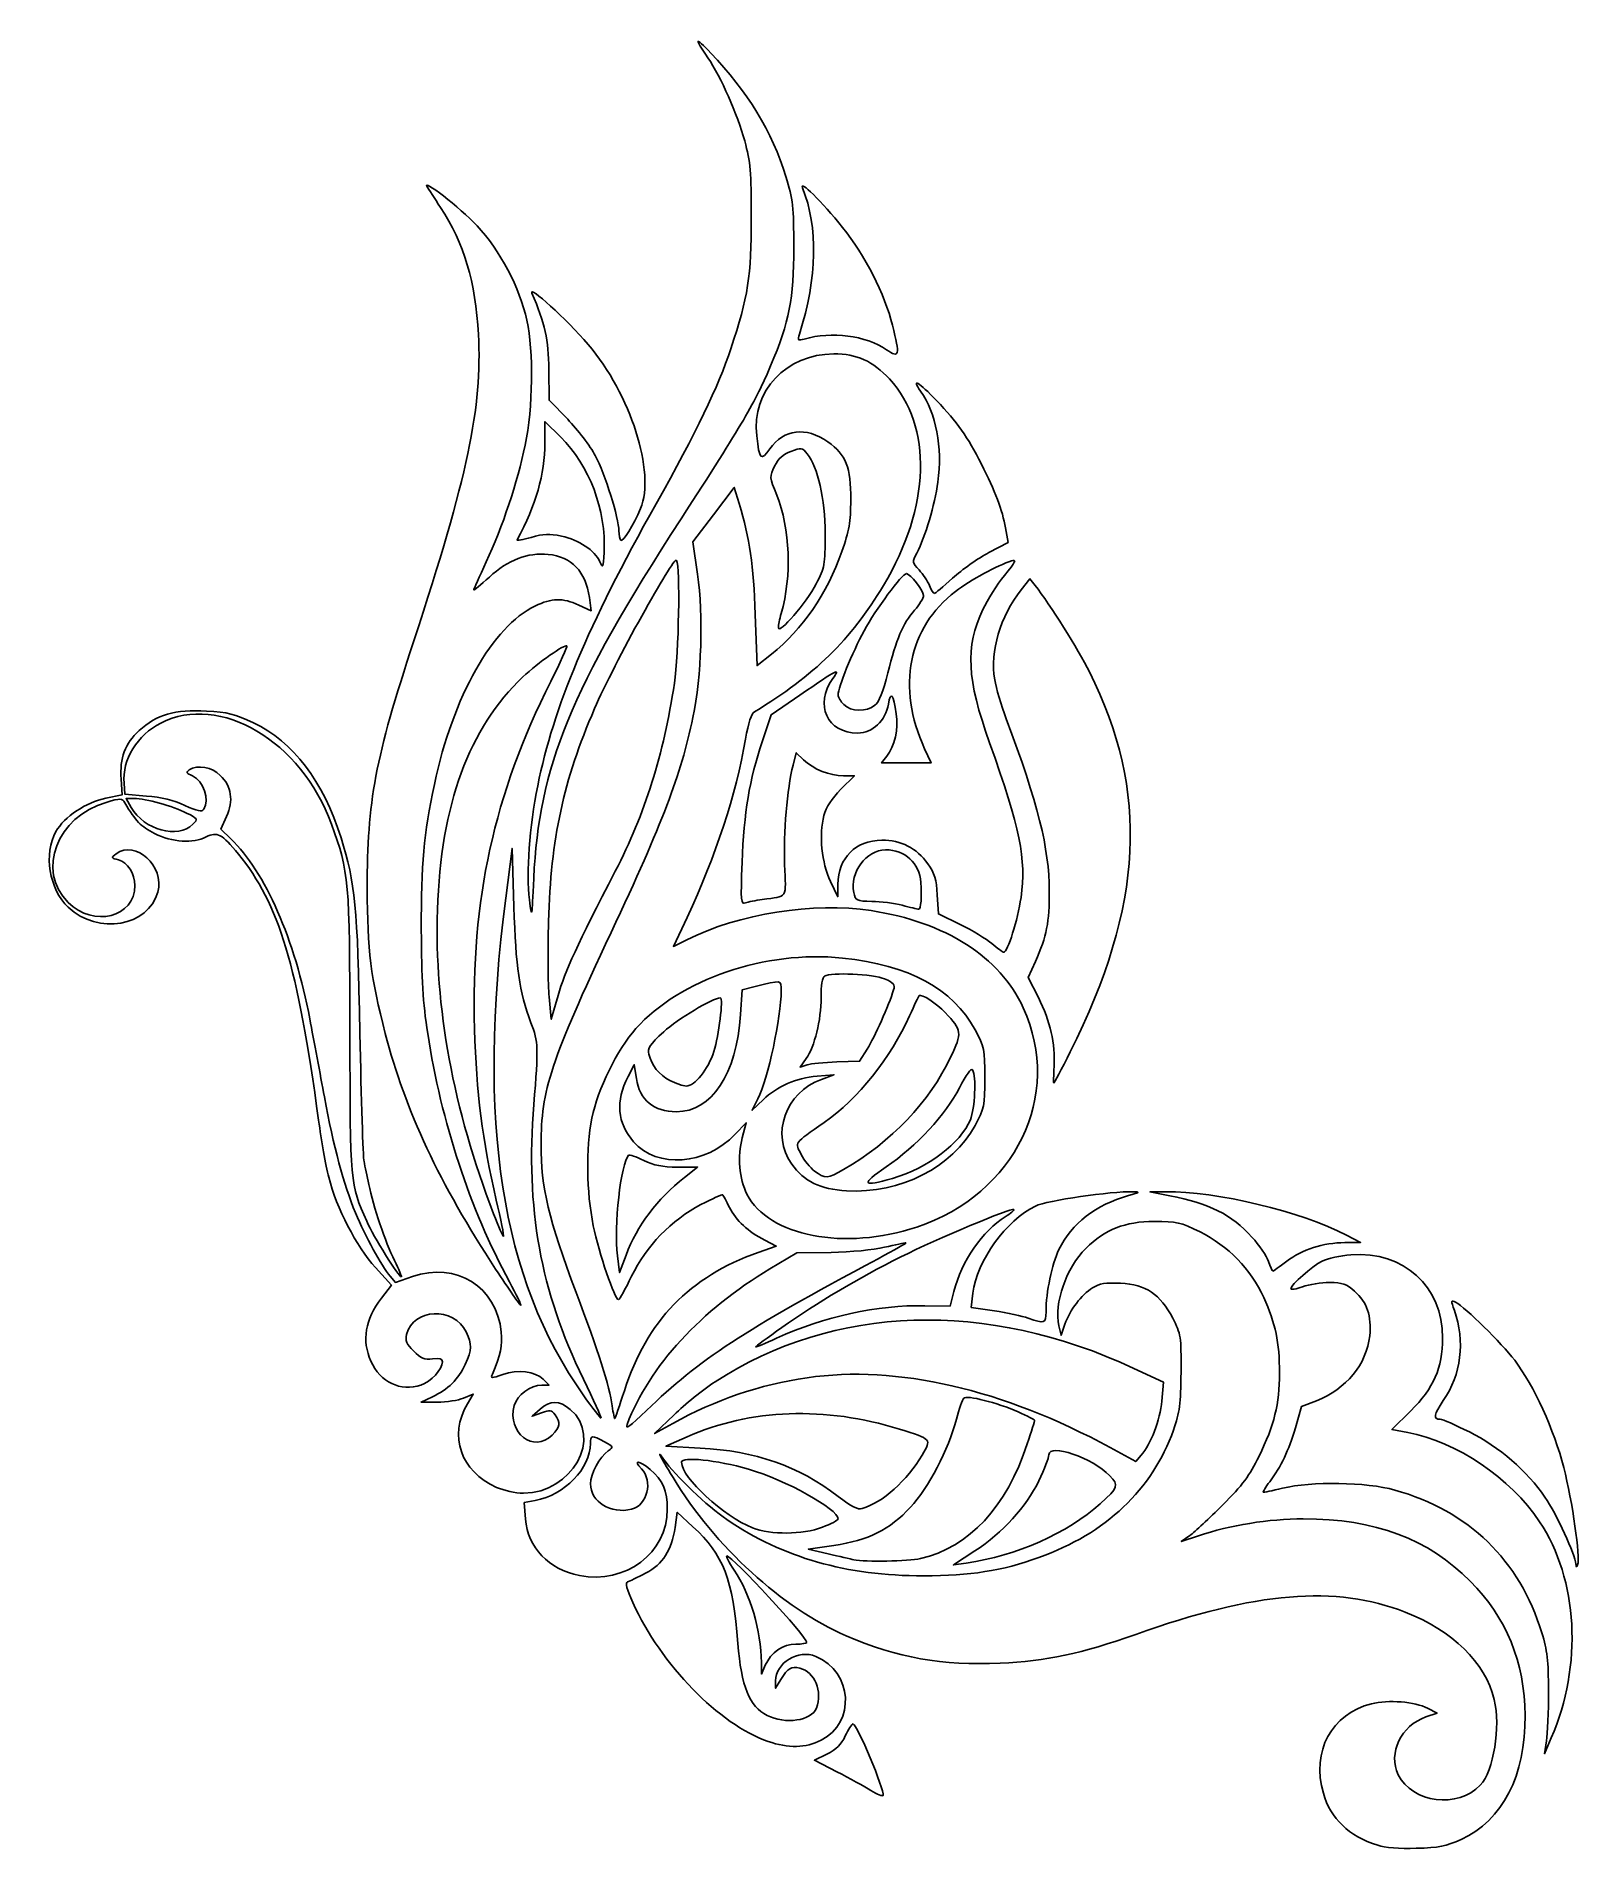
# Model space of a CAD drawing. Extents: x -1 to 143, y 1 to 170.
import ezdxf

# ---------------------------------------------------------------- set-up
doc = ezdxf.new("R2010")
doc.units = 0
doc.layers.get('0').update_dxf_attribs({"linetype": 'CONTINUOUS'})

msp = doc.modelspace()

# ---------------------------------------------------------------- linework, layer by layer
at = {"color": 7}
for points in [[(78.389541, 140.398519)], [(53.695656, 122.677912)], [(51.750873, 120.69713)], [(82.37987, 118.481237)], [(68.34546, 114.56633)], [(74.420791, 107.420833)], [(13.932724, 96.303494)], [(45.205444, 89.278156)], [(79.844749, 88.773741)], [(88.181796, 85.212701)], [(58.254662, 72.493531)], [(93.956394, 73.799888)], [(71.699453, 64.066433)], [(78.338595, 64.454844)], [(41.87408, 60.108618)], [(113.88552, 55.678768)], [(42.059542, 54.967187)], [(91.555692, 50.406834)], [(66.218708, 47.731082)], [(50.202854, 43.269704)], [(52.890319, 42.259083)], [(54.282329, 40.534302)], [(42.141624, 34.681128)], [(73.878906, 33.845587)], [(65.929674, 30.927228)], [(75.346833, 27.954401)], [(142.439586, 27.561863)], [(49.853374, 26.482291)], [(67.374376, 11.069899)], [(76.934333, 6.513735)], [(124.030169, 1.416616)]]:
    msp.add_lwpolyline(points, close=True, dxfattribs=at)
for points in [[(48.759557, 133.935131), (47.036416, 135.710888), (47.00738, 138.56534)], [(46.63563, 131.753462), (46.639546, 133.728799), (48.10856, 132.282628)], [(60.816503, 119.542131), (60.374731, 122.535304), (62.303102, 125.067409), (64.231475, 127.599511), (64.685235, 126.109058)], [(89.447743, 123.859086), (89.695896, 122.49377), (87.900335, 121.550232)], [(90.903668, 118.097975), (91.706991, 119.117824), (92.193499, 118.49485)], [(50.776153, 117.382502), (50.945725, 116.145339), (49.78482, 116.672066)], [(66.191006, 115.786839), (66.350999, 111.05597), (67.683949, 112.110615)], [(66.824265, 103.958393), (67.673916, 106.479422), (70.319749, 108.294144)], [(70.685827, 102.291131), (69.993568, 102.95419), (69.701664, 101.794932)], [(78.421301, 102.626729), (77.925689, 101.996875), (80.228972, 101.996875), (82.532252, 101.996875), (81.928576, 103.319792)], [(5.847322, 98.722053), (7.348915, 99.03169), (7.255612, 100.494171)], [(7.528683, 100.123884), (7.613498, 99.086458), (9.631309, 98.922393)], [(74.146307, 99.549016), (75.40353, 100.80625), (74.374494, 100.80625)], [(8.468991, 98.689583), (7.715873, 98.689583), (8.193851, 97.870587)], [(17.057051, 97.023116), (16.530004, 95.831636), (17.456183, 94.945504)], [(42.997284, 89.429167), (43.596833, 94.059375), (43.760684, 88.635417)], [(73.869571, 90.712097), (73.847531, 89.561458), (73.169462, 90.997162)], [(85.23165, 86.982636), (83.204873, 87.963462), (83.104307, 89.743246)], [(59.856751, 87.649629), (58.588645, 84.944053), (59.82399, 85.564898)], [(92.497598, 80.190867), (91.563306, 82.058409), (92.230662, 83.560976)], [(64.817972, 78.623544), (64.971028, 80.914793), (66.057888, 81.188301)], [(47.863564, 80.388987), (47.226799, 78.184375), (47.0315, 80.26558)], [(70.998212, 73.939691), (70.353761, 73.731332), (70.926979, 74.53634)], [(76.596108, 75.415611), (75.875999, 74.28403), (73.759333, 74.21604)], [(54.371716, 72.850843), (54.946121, 73.951042), (55.140103, 72.669239)], [(71.928162, 72.887155), (73.494749, 73.029149), (72.337197, 72.597126)], [(66.437547, 70.798981), (65.895969, 69.717708), (66.917234, 70.696839)], [(64.978164, 67.155777), (65.356653, 68.562598), (64.323338, 67.487226)], [(58.958189, 64.44216), (60.825793, 64.440837), (59.619647, 63.48276)], [(104.715583, 61.78087), (102.863499, 62.129326), (104.318708, 62.148032)], [(67.082196, 57.643588), (68.139612, 57.104137), (66.451554, 56.509237)], [(121.119752, 58.129112), (122.442668, 57.439213), (120.969336, 57.426884)], [(54.182603, 56.255774), (53.57368, 54.636554), (53.37774, 56.203342), (53.37774, 56.203247)], [(67.541624, 54.978528), (70.055166, 56.470711), (73.230166, 56.517373)], [(31.445925, 52.263347), (32.370458, 53.474554), (30.885641, 55.113843)], [(32.269586, 54.297953), (32.748916, 53.728255), (34.336006, 54.273868)], [(84.644172, 52.87545), (84.297036, 51.519016), (81.938601, 51.562138)], [(88.414154, 51.084866), (86.261676, 51.399601), (86.418409, 52.722986)], [(94.964208, 49.849953), (94.604065, 48.815625), (94.407921, 49.699923)], [(101.380438, 45.736407), (104.130708, 44.450691), (103.967661, 42.70465)], [(46.472581, 44.734551), (47.021716, 44.185417), (46.367607, 44.184358)], [(36.660018, 42.603727), (35.130166, 42.609548), (36.188499, 43.097045)], [(39.444443, 42.438016), (39.980129, 43.345933), (39.084999, 42.971926)], [(116.377545, 40.216667), (116.959073, 42.201042), (118.331784, 42.730208)], [(46.33019, 41.613474), (45.448916, 41.290695), (46.191273, 41.944271)], [(58.517637, 40.617529), (56.825999, 39.681256), (58.637834, 41.426418)], [(127.09706, 41.782849), (125.353085, 40.041743), (126.814061, 39.76723)], [(61.059333, 38.333159), (57.884333, 38.496875), (59.864561, 39.383451)], [(102.042151, 37.657365), (101.540583, 37.082442), (99.159333, 38.381178)], [(44.839483, 31.738991), (44.728911, 33.267626), (45.738066, 33.456943)], [(58.740193, 30.953916), (58.942703, 32.361066), (60.397893, 31.025489)], [(72.965583, 28.505751), (71.113499, 28.945335), (73.494749, 29.28987)], [(85.797874, 27.647707), (84.607249, 27.476916), (86.591624, 28.772509)], [(106.567666, 30.209493), (105.773916, 29.641414), (107.361151, 30.174957)], [(67.123956, 18.146398), (66.768586, 17.330208), (66.75623, 18.388542), (66.756232, 18.388542)], [(68.579503, 16.838319), (68.07277, 16.007292), (68.071712, 16.699214)], [(128.664557, 14.153039), (129.548318, 13.696037), (128.509035, 13.341355)], [(140.15766, 11.396895), (139.515675, 9.921875), (139.710409, 11.1125)], [(73.778626, 8.242856), (71.681253, 9.313437), (72.852584, 9.89217)]]:
    msp.add_lwpolyline(points, dxfattribs=at)
for points in [[(61.79249, 167.527103), (60.497794, 169.438554), (60.55577, 169.533423), (62.062513, 167.968952)], [(65.20788, 159.808333), (64.53342, 162.278938), (63.000117, 165.744199), (61.79249, 167.527103)], [(62.062513, 167.968952), (65.439295, 164.4628), (67.769134, 160.629077), (69.031824, 156.501042)], [(65.821833, 152.664583), (65.821833, 156.962178), (65.746926, 157.833762), (65.20788, 159.808333)], [(35.695374, 155.539157), (35.137217, 156.420883), (38.747525, 153.606756), (40.339425, 151.919256)], [(36.945065, 153.624208), (36.383434, 154.478862), (35.821072, 155.340589), (35.695374, 155.539157)], [(69.031824, 156.501042), (69.695523, 154.331251), (69.760687, 153.743864), (69.765643, 149.886458)], [(70.582536, 155.442708), (70.263835, 156.251631), (72.35625, 154.180671), (74.306721, 151.756716)], [(70.300464, 141.841027), (71.951596, 147.192283), (72.045679, 151.729011), (70.582536, 155.442708)], [(40.464724, 141.816667), (40.204379, 146.703788), (39.134767, 150.292059), (36.945065, 153.624208)], [(40.339425, 151.919256), (42.446011, 149.686163), (44.313517, 146.142675), (44.966525, 143.139583)], [(63.919335, 140.49375), (65.533162, 145.357268), (65.821833, 147.203983), (65.821833, 152.664583)], [(74.306721, 151.756716), (76.384875, 149.174081), (78.225211, 145.569987), (78.943914, 142.675287)], [(69.765643, 149.886458), (69.771781, 145.115613), (69.369961, 143.063576), (67.615612, 138.90625)], [(45.439854, 145.653125), (45.076925, 146.495241), (48.667067, 143.216474), (50.654635, 140.890625)], [(47.00738, 138.56534), (46.979372, 141.318898), (46.633196, 142.884186), (45.439854, 145.653125)], [(34.457841, 113.3451), (39.456119, 128.557282), (40.825346, 135.04718), (40.464724, 141.816667)], [(44.966525, 143.139583), (45.601194, 140.220822), (45.529693, 135.00322), (44.807508, 131.535871)], [(70.740984, 141.392804), (70.162354, 141.221262), (70.121926, 141.262396), (70.300464, 141.841027)], [(78.389541, 140.398519), (76.481953, 141.72175), (73.262337, 142.140289), (70.740984, 141.392804)], [(78.943914, 142.675287), (79.646722, 139.844605), (79.580449, 139.572426), (78.389541, 140.398519)], [(50.654635, 140.890625), (54.60461, 136.26837), (56.929168, 128.99295), (55.526297, 125.643248)], [(56.972269, 126.073958), (60.718525, 132.750004), (62.746692, 136.9598), (63.919335, 140.49375)], [(66.319318, 132.403226), (65.830355, 136.563537), (69.054155, 139.98848), (73.483153, 140.014031)], [(73.483153, 140.014031), (75.613974, 140.026334), (77.122655, 139.346427), (78.656138, 137.682795)], [(67.615612, 138.90625), (66.18891, 135.525354), (65.055216, 133.588596), (59.29834, 124.697342)], [(78.656138, 137.682795), (82.689586, 133.307018), (82.473834, 125.76919), (78.107183, 118.503758)], [(81.553614, 136.540348), (80.613742, 137.860273), (81.400174, 137.403075), (83.059127, 135.665104)], [(83.157801, 128.100405), (83.601925, 131.344098), (83.000482, 134.508407), (81.553614, 136.540348)], [(83.059127, 135.665104), (84.92875, 133.706428), (85.926941, 132.287589), (87.200777, 129.778125)], [(51.323296, 130.56476), (50.860965, 131.441799), (49.707284, 132.958464), (48.759557, 133.935131)], [(72.937833, 131.835226), (70.890945, 133.281671), (68.881334, 133.040763), (67.539238, 131.18805)], [(44.807508, 131.535871), (44.08765, 128.079701), (42.699879, 123.915625), (41.193715, 120.692524)], [(44.059946, 122.725471), (45.819878, 125.983955), (46.629828, 128.822897), (46.63563, 131.753462)], [(48.10856, 132.282628), (50.780058, 129.652675), (52.347088, 125.494055), (52.144462, 121.572057)], [(67.539238, 131.18805), (66.70176, 130.031948), (66.584261, 130.148991), (66.319318, 132.403226)], [(75.064998, 126.470833), (75.085371, 129.43954), (74.601618, 130.659502), (72.937833, 131.835226)], [(53.518708, 123.574916), (53.518708, 124.742959), (52.230975, 128.842897), (51.323296, 130.56476)], [(67.984833, 129.578722), (68.331286, 130.284024), (68.758252, 130.670599), (69.496443, 130.947327)], [(69.496443, 130.947327), (70.480801, 131.316341), (70.546576, 131.306618), (71.019858, 130.72214)], [(71.019858, 130.72214), (72.024468, 129.481498), (72.676322, 126.567896), (72.68133, 123.295833)], [(87.200777, 129.778125), (88.47745, 127.263067), (89.152029, 125.486065), (89.447743, 123.859086)], [(68.182868, 126.893865), (67.507255, 128.58264), (67.505726, 128.603367), (67.984833, 129.578722)], [(81.192465, 121.491706), (82.002151, 123.057468), (82.86424, 125.956348), (83.157801, 128.100405)], [(68.6006, 115.889246), (69.603046, 119.382678), (69.436911, 123.759254), (68.182868, 126.893865)], [(74.238509, 121.647667), (74.913101, 123.573008), (75.050616, 124.375503), (75.064998, 126.470833)], [(59.29834, 124.697342), (49.013433, 108.812735), (46.075981, 101.644418), (45.605007, 91.28125)], [(45.976998, 99.880208), (47.463096, 107.242187), (50.605084, 114.727262), (56.972269, 126.073958)], [(55.526297, 125.643248), (54.891734, 124.128075), (53.881655, 122.491913), (53.695656, 122.677912)], [(64.685235, 126.109058), (65.682402, 122.833688), (66.034261, 120.421649), (66.191006, 115.786839)], [(45.369038, 122.963943), (44.5975, 122.737364), (44.00841, 122.630052), (44.059946, 122.725471)], [(48.192423, 123.07864), (47.032886, 123.321273), (46.514046, 123.300196), (45.369038, 122.963943)], [(51.750868, 120.69713), (51.278261, 121.743348), (49.7792, 122.746603), (48.192423, 123.07864)], [(53.695656, 122.677912), (53.598334, 122.775234), (53.518708, 123.178885), (53.518708, 123.574916)], [(72.68133, 123.295833), (72.685775, 120.390198), (72.648138, 120.180058), (71.845808, 118.631213)], [(41.477113, 119.278257), (43.218714, 120.869983), (45.028046, 121.564228), (46.952786, 121.379284)], [(46.952786, 121.379284), (49.11789, 121.171245), (50.447334, 119.781503), (50.776153, 117.382502)], [(52.144462, 121.572057), (52.069698, 120.124956), (52.039581, 120.058005), (51.750873, 120.69713)], [(67.683949, 112.110615), (70.594067, 114.413136), (72.857741, 117.706841), (74.238509, 121.647667)], [(81.413533, 119.933736), (80.772497, 120.625063), (80.766428, 120.667841), (81.192465, 121.491706)], [(87.900335, 121.550232), (86.912778, 121.031283), (85.391919, 119.961591), (84.520648, 119.173138)], [(41.193715, 120.692524), (40.550899, 119.316934), (40.024958, 118.137366), (40.024958, 118.07126)], [(51.254385, 107.047644), (53.053676, 111.205994), (58.603335, 121.246321), (58.87044, 120.826453)], [(58.87044, 120.826453), (59.225746, 120.267947), (59.085546, 112.142064), (58.673386, 109.405208)], [(76.299674, 114.279979), (77.370239, 116.265079), (79.838529, 119.591667), (80.240886, 119.591667)], [(80.240886, 119.591667), (80.59007, 119.591667), (81.829124, 118.003378), (81.829124, 117.555775)], [(82.37987, 118.481237), (82.210907, 118.889145), (81.776057, 119.542772), (81.413533, 119.933736)], [(84.803184, 117.940939), (86.156853, 118.975296), (88.737355, 120.384689), (89.988752, 120.773137)], [(89.988752, 120.773137), (90.509683, 120.934837), (90.408392, 120.720514), (89.349445, 119.420412)], [(40.024958, 118.07126), (40.024958, 118.005156), (40.678428, 118.548303), (41.477113, 119.278257)], [(60.393188, 106.237394), (61.200578, 110.045516), (61.381034, 115.717222), (60.816503, 119.542131)], [(78.107183, 118.503758), (75.059823, 113.433423), (71.664761, 110.108235), (66.11601, 106.759375)], [(71.845808, 118.631213), (70.948471, 116.898962), (68.362425, 113.895841), (68.34546, 114.56633)], [(81.928576, 103.319792), (79.307388, 109.06393), (80.389614, 114.568457), (84.803184, 117.940939)], [(82.811797, 117.739583), (82.743199, 117.739583), (82.548831, 118.073326), (82.37987, 118.481237)], [(84.520648, 119.173138), (83.649378, 118.384682), (82.880393, 117.739583), (82.811797, 117.739583)], [(89.349445, 119.420412), (88.657374, 118.570737), (87.750158, 117.146898), (87.33341, 116.256327)], [(88.436635, 109.733371), (87.995289, 112.406298), (88.937941, 115.602411), (90.903668, 118.097975)], [(92.193499, 118.49485), (93.57347, 116.72779), (96.189832, 112.566868), (97.243538, 110.463542)], [(45.713499, 116.576946), (41.79479, 114.715806), (38.102876, 108.170575), (36.37013, 100.0125)], [(49.78482, 116.672066), (48.26281, 117.362637), (47.321502, 117.340645), (45.713499, 116.576946)], [(81.829124, 117.555775), (81.829124, 117.33149), (81.454752, 116.721596), (80.997184, 116.200454)], [(87.33341, 116.256327), (85.690385, 112.745263), (85.839792, 109.813492), (87.964558, 103.871596)], [(68.34546, 114.56633), (68.339904, 114.785571), (68.454728, 115.380884), (68.6006, 115.889246)], [(80.997184, 116.200454), (79.903029, 114.95428), (79.277461, 113.490222), (78.509201, 110.377647)], [(30.131877, 90.355208), (30.118066, 98.436417), (30.866924, 102.4162), (34.457841, 113.3451)], [(44.593822, 109.98772), (46.020532, 111.334624), (48.48619, 113.070711), (48.687085, 112.869816)], [(48.687085, 112.869816), (48.742793, 112.814108), (48.065669, 111.326827), (47.182365, 109.564747)], [(73.891624, 108.340835), (73.891624, 109.016173), (75.19639, 112.234207), (76.299674, 114.279979)], [(36.656288, 88.340766), (36.972314, 98.122949), (39.591112, 105.264844), (44.593822, 109.98772)], [(47.182365, 109.564747), (41.892297, 99.011721), (39.769002, 89.324185), (40.103383, 77.266842)], [(70.319749, 108.294144), (73.94666, 110.781767), (74.123248, 110.870516), (73.38605, 109.835217)], [(73.38605, 109.835217), (71.659239, 107.410136), (72.869563, 104.775), (75.710217, 104.775)], [(78.509201, 110.377647), (78.072763, 108.60944), (77.701995, 107.674508), (77.310382, 107.354687)], [(89.509804, 106.097917), (89.045476, 107.334844), (88.56255, 108.9708), (88.436635, 109.733371)], [(97.243538, 110.463542), (102.818105, 99.336011), (102.282233, 88.75445), (95.454719, 75.140778)], [(26.809806, 96.312958), (23.9871, 104.047351), (16.456069, 108.50598), (10.937863, 105.709694)], [(58.673386, 109.405208), (57.676418, 102.785071), (55.948265, 97.288816), (53.183637, 91.945489)], [(74.420791, 107.420833), (74.129749, 107.711875), (73.891624, 108.125876), (73.891624, 108.340835)], [(78.560647, 107.471652), (78.761402, 108.727102), (79.034169, 108.394939), (79.296726, 106.575283)], [(8.935991, 105.010945), (10.529841, 106.480105), (12.292223, 106.99247), (15.18459, 106.827555)], [(15.18459, 106.827555), (17.160009, 106.714922), (17.828132, 106.546803), (19.549982, 105.729101)], [(46.974675, 87.277038), (47.190581, 94.964351), (48.356446, 100.350198), (51.254385, 107.047644)], [(52.797488, 86.254167), (57.627721, 96.531065), (59.22776, 100.740549), (60.393188, 106.237394)], [(66.11601, 106.759375), (65.823097, 106.582594), (65.546923, 105.737948), (65.283776, 104.214102)], [(77.310382, 107.354687), (76.540299, 106.725786), (75.082466, 106.759158), (74.420791, 107.420833)], [(75.710217, 104.775), (77.089378, 104.775), (78.31482, 105.93433), (78.560647, 107.471652)], [(79.296726, 106.575283), (79.501508, 105.15605), (79.144506, 103.54582), (78.421301, 102.626729)], [(7.255612, 100.494171), (7.129287, 102.474279), (7.622616, 103.800317), (8.935991, 105.010945)], [(10.937863, 105.709694), (8.773093, 104.612723), (7.35205, 102.2844), (7.528683, 100.123884)], [(19.549982, 105.729101), (23.263007, 103.965793), (26.038372, 100.32129), (27.696946, 95.030824)], [(93.514212, 90.088625), (93.496723, 94.10704), (92.469697, 98.213034), (89.509804, 106.097917)], [(65.283776, 104.214102), (64.394665, 99.065384), (62.507302, 93.304733), (59.856751, 87.649629)], [(64.96626, 92.759977), (65.136202, 97.380441), (65.649028, 100.471322), (66.824265, 103.958393)], [(87.964558, 103.871596), (90.819528, 95.887683), (91.389166, 93.081613), (90.882393, 89.49813)], [(13.881975, 100.795251), (13.331245, 101.046182), (13.272266, 101.15459), (13.580421, 101.349543)], [(13.580421, 101.349543), (14.378838, 101.854661), (15.698673, 101.625321), (16.477934, 100.846059)], [(69.701664, 101.794932), (69.151905, 99.61164), (68.798959, 95.456589), (68.917947, 92.568646)], [(74.374494, 100.80625), (73.107653, 100.80625), (71.60424, 101.41145), (70.685827, 102.291131)], [(14.931926, 97.690773), (15.510784, 98.60289), (14.930868, 100.317303), (13.881975, 100.795251)], [(16.477934, 100.846059), (17.524848, 99.799148), (17.718766, 98.519028), (17.057051, 97.023116)], [(36.37013, 100.0125), (35.376763, 95.33554), (35.135095, 92.646116), (35.157608, 86.51875)], [(45.205444, 89.278156), (44.897106, 91.788268), (45.209174, 96.076516), (45.976998, 99.880208)], [(72.567146, 97.10162), (72.786917, 97.914113), (73.288022, 98.690732), (74.146307, 99.549016)], [(5.88434, 98.339431), (1.286964, 97.001677), (-0.625611, 91.997374), (2.33065, 89.04111)], [(1.201705, 95.623671), (1.991994, 97.007947), (3.986857, 98.338418), (5.847322, 98.722053)], [(7.604132, 98.296084), (7.347229, 98.731266), (7.240203, 98.733962), (5.88434, 98.339431)], [(10.373195, 95.448437), (9.089106, 96.098966), (8.610776, 96.590869), (7.604132, 98.296084)], [(8.193851, 97.870587), (9.42323, 95.764101), (12.516696, 94.919382), (13.932724, 96.303494)], [(13.345482, 97.344503), (12.076458, 97.991911), (9.5471, 98.689583), (8.468991, 98.689583)], [(9.631309, 98.922393), (10.972553, 98.813337), (12.16358, 98.522798), (13.183475, 98.055874)], [(13.183475, 98.055874), (14.372978, 97.511301), (14.76595, 97.429243), (14.931926, 97.690773)], [(13.932724, 96.303494), (14.419415, 96.779215), (14.405625, 96.80366), (13.345482, 97.344503)], [(28.522885, 76.861458), (28.505396, 91.078211), (28.437044, 91.854221), (26.809806, 96.312958)], [(73.169462, 90.997162), (72.361152, 92.708627), (72.098612, 95.369459), (72.567146, 97.10162)], [(2.354613, 88.583307), (0.577198, 90.25001), (0.032574, 93.575815), (1.201705, 95.623671)], [(6.804492, 93.551769), (8.631292, 94.887561), (11.318676, 92.418561), (10.66802, 90.002204)], [(15.169652, 95.125738), (13.928494, 94.483912), (12.024198, 94.612029), (10.373195, 95.448437)], [(18.165886, 93.526099), (16.633797, 95.406898), (16.180915, 95.648685), (15.169652, 95.125738)], [(17.456183, 94.945504), (20.647032, 91.892633), (23.416688, 85.579098), (24.79877, 78.207801)], [(27.696946, 95.030824), (29.027842, 90.785569), (29.223303, 88.762282), (29.45221, 76.861458)], [(77.958132, 94.814554), (75.467514, 94.778555), (73.917704, 93.223474), (73.869571, 90.712097)], [(82.217996, 92.635348), (81.188907, 94.092146), (79.726785, 94.840121), (77.958132, 94.814554)], [(7.027742, 92.991601), (6.319818, 93.16928), (6.31115, 93.191031), (6.804492, 93.551769)], [(8.53954, 90.619792), (8.53954, 91.697112), (7.845204, 92.786433), (7.027742, 92.991601)], [(25.612899, 68.791667), (23.663671, 83.173086), (21.942435, 88.889988), (18.165886, 93.526099)], [(65.278476, 88.990236), (64.853828, 88.827282), (64.831521, 89.096609), (64.96626, 92.759977)], [(75.347034, 89.957418), (74.943197, 91.796071), (76.523421, 93.927083), (78.29069, 93.927083)], [(78.29069, 93.927083), (80.12021, 93.927083), (81.427854, 92.715503), (81.579225, 90.880128)], [(45.605007, 91.28125), (45.434959, 87.539597), (45.425085, 87.490096), (45.205444, 89.278156)], [(53.183637, 91.945489), (49.64493, 85.106065), (48.52058, 82.663699), (47.863564, 80.388987)], [(68.917947, 92.568646), (69.051448, 89.328477), (69.250108, 89.639198), (66.83715, 89.31411)], [(83.104307, 89.743246), (83.022313, 91.194342), (82.858631, 91.728449), (82.217996, 92.635348)], [(2.33065, 89.04111), (4.699861, 86.671899), (8.53954, 87.648182), (8.53954, 90.619792)], [(10.66802, 90.002204), (9.805097, 86.79756), (5.113003, 85.996732), (2.354613, 88.583307)], [(31.807423, 76.846946), (30.46095, 82.016267), (30.141735, 84.589784), (30.131877, 90.355208)], [(50.202854, 43.269704), (42.578105, 54.049615), (40.303175, 68.623005), (42.997284, 89.429167)], [(66.83715, 89.31411), (66.231408, 89.232499), (65.530005, 89.086756), (65.278476, 88.990236)], [(77.021502, 89.139183), (75.577703, 89.163631), (75.514607, 89.194457), (75.347034, 89.957418)], [(81.579225, 90.880128), (81.685022, 89.597368), (81.579323, 88.368492), (81.366103, 88.402263)], [(90.882393, 89.49813), (90.590153, 87.431623), (89.63505, 84.391833), (89.284593, 84.412836)], [(92.230662, 83.560976), (93.264315, 85.888258), (93.526681, 87.222555), (93.514212, 90.088625)], [(41.87408, 60.108618), (38.117267, 69.846783), (36.365101, 79.327317), (36.656288, 88.340766)], [(43.760684, 88.635417), (43.930028, 83.029547), (44.263993, 80.761472), (45.347715, 77.857302)], [(59.82399, 85.564898), (64.650247, 87.990431), (71.620301, 89.095638), (76.94409, 88.279547)], [(76.94409, 88.279547), (83.860812, 87.219269), (88.934057, 83.979467), (91.094981, 79.242708)], [(79.844749, 88.773741), (79.117145, 88.960764), (77.846682, 89.125216), (77.021502, 89.139183)], [(81.366103, 88.402263), (81.256963, 88.41954), (80.572353, 88.586715), (79.844749, 88.773741)], [(35.157608, 86.51875), (35.174833, 81.833223), (35.300745, 79.776897), (35.748984, 76.861458)], [(46.281837, 66.542708), (46.28316, 71.576869), (47.19392, 74.331901), (52.797488, 86.254167)], [(47.0315, 80.26558), (46.924087, 81.410241), (46.898515, 84.565397), (46.974675, 87.277038)], [(88.181796, 85.212701), (87.673942, 85.64671), (86.346377, 86.443182), (85.23165, 86.982636)], [(74.288499, 83.869649), (67.153782, 84.617409), (59.205342, 81.900387), (55.096249, 77.309141)], [(89.284593, 84.412836), (89.185909, 84.418763), (88.689648, 84.778689), (88.181796, 85.212701)], [(72.629173, 82.190495), (73.22874, 82.561049), (77.149336, 82.377788), (78.21063, 81.9296)], [(86.612079, 77.208748), (84.537796, 81.034427), (80.495894, 83.219078), (74.288499, 83.869649)], [(66.057888, 81.188301), (68.699869, 81.853151), (68.599958, 81.867637), (68.599958, 80.819784)], [(72.304124, 80.208723), (72.304124, 81.331427), (72.424256, 82.063849), (72.629173, 82.190495)], [(79.040871, 80.901696), (78.619538, 79.507112), (77.26381, 76.46484), (76.596108, 75.415611)], [(78.21063, 81.9296), (79.075656, 81.564297), (79.196031, 81.415266), (79.040871, 80.901696)], [(57.680262, 77.015221), (58.955141, 78.193971), (62.251259, 80.16875), (62.943843, 80.16875)], [(62.943843, 80.16875), (63.235472, 80.16875), (62.812441, 76.628506), (62.349547, 75.195242)], [(68.599958, 80.819784), (68.599958, 78.361926), (67.36941, 72.65946), (66.437547, 70.798981)], [(70.926979, 74.53634), (71.7135, 75.640909), (72.304124, 78.073657), (72.304124, 80.208723)], [(80.52912, 78.500028), (80.970477, 79.483728), (81.372938, 80.329924), (81.423476, 80.380464)], [(91.094981, 79.242708), (94.817578, 71.082752), (90.379608, 61.951931), (81.193164, 58.870398)], [(81.423476, 80.380464), (81.620955, 80.577944), (83.061588, 79.64015), (83.847898, 78.802262)], [(93.956386, 73.799888), (94.076827, 75.930718), (93.613608, 77.960096), (92.497598, 80.190867)], [(24.79877, 78.207801), (25.169526, 76.230385), (25.775982, 72.975391), (26.146447, 70.974479)], [(45.347715, 77.857302), (46.032468, 76.022301), (46.045652, 75.643258), (45.612405, 70.247976)], [(58.867508, 69.585417), (62.146902, 69.585417), (64.447663, 73.080031), (64.817972, 78.623544)], [(72.587342, 68.5918), (75.746621, 70.803714), (78.76636, 74.571169), (80.52912, 78.500028)], [(83.847898, 78.802262), (85.398552, 77.149891), (85.42451, 76.934018), (84.346145, 74.658781)], [(30.087006, 59.409931), (28.527325, 62.936647), (28.540202, 62.792972), (28.522885, 76.861458)], [(29.45221, 76.861458), (29.56977, 70.749583), (29.742082, 65.391771), (29.835126, 64.955208)], [(42.059543, 54.967187), (36.866642, 62.879153), (33.667004, 69.70772), (31.807423, 76.846946)], [(35.748984, 76.861458), (37.020458, 68.591546), (39.634062, 60.650303), (43.346635, 53.776562)], [(40.103383, 77.266842), (40.266617, 71.380702), (40.828402, 66.950254), (42.11742, 61.383333)], [(55.096249, 77.309141), (53.368165, 75.378289), (51.539172, 71.657337), (51.012598, 69.001259)], [(56.291319, 74.937144), (56.156032, 75.476171), (56.383047, 75.815822), (57.680262, 77.015221)], [(87.517666, 72.760417), (87.517666, 75.421755), (87.479598, 75.608754), (86.612079, 77.208748)], [(58.254662, 72.493531), (57.242247, 73.02863), (56.555936, 73.882827), (56.291319, 74.937144)], [(62.349547, 75.195242), (61.810646, 73.526631), (60.562897, 71.962534), (59.7833, 71.978361)], [(73.759333, 74.21604), (72.595166, 74.178644), (71.352661, 74.054287), (70.998212, 73.939691)], [(84.346145, 74.658781), (82.389131, 70.52968), (78.811615, 66.77066), (74.397545, 64.205437)], [(95.454719, 75.140778), (94.652169, 73.540538), (93.966766, 72.231033), (93.931602, 72.230768)], [(54.881963, 66.801772), (53.356539, 68.539135), (53.184631, 70.577136), (54.371716, 72.850843)], [(55.140103, 72.669239), (55.442694, 70.669774), (56.753355, 69.585417), (58.867508, 69.585417)], [(59.7833, 71.978361), (59.466472, 71.984791), (58.778585, 72.216619), (58.254662, 72.493531)], [(66.917234, 70.696839), (68.228088, 71.953609), (69.954579, 72.708273), (71.928162, 72.887155)], [(72.337197, 72.597126), (68.958195, 71.336014), (67.621917, 67.508525), (69.584602, 64.712898)], [(85.170216, 71.81541), (85.801015, 73.040785), (86.259686, 73.666572), (86.383879, 73.471259)], [(86.383879, 73.471259), (86.737343, 72.91538), (86.604417, 69.863766), (86.182549, 68.849314)], [(86.610904, 68.309879), (87.479775, 69.912405), (87.517666, 70.098386), (87.517666, 72.760417)], [(93.931602, 72.230768), (93.896437, 72.230504), (93.907578, 72.936608), (93.956394, 73.799888)], [(26.146447, 70.974479), (27.006362, 66.330028), (27.936087, 62.867487), (29.044257, 60.182278)], [(78.338595, 64.454844), (81.173177, 66.394116), (83.881685, 69.312335), (85.170216, 71.81541)], [(45.612405, 70.247976), (44.838067, 60.605088), (46.2255, 52.913259), (50.21304, 44.742343)], [(26.55815, 63.5), (26.284808, 64.591406), (25.859445, 66.972656), (25.612899, 68.791667)], [(51.012598, 69.001259), (50.446816, 66.147397), (50.497126, 62.144238), (51.138323, 58.997839)], [(64.323338, 67.487226), (61.55603, 64.607279), (57.093231, 64.283275), (54.881963, 66.801772)], [(70.453316, 65.614169), (69.862065, 66.773113), (69.733509, 66.593739), (72.587342, 68.5918)], [(74.667697, 62.237062), (79.663491, 61.958868), (84.501154, 64.418699), (86.610904, 68.309879)], [(86.182549, 68.849314), (85.264564, 66.641864), (82.266237, 64.385849), (78.936831, 63.397458)], [(49.550971, 52.784375), (46.99313, 59.558706), (46.280726, 62.556901), (46.281837, 66.542708)], [(65.420444, 61.921345), (64.698367, 63.336739), (64.519672, 65.451598), (64.978164, 67.155777)], [(29.835126, 64.955208), (29.928172, 64.518646), (30.12563, 63.566146), (30.273924, 62.838542)], [(53.37774, 56.203247), (53.038864, 58.912961), (53.694748, 64.822567), (54.414211, 65.54203)], [(54.414211, 65.54203), (54.488577, 65.616397), (55.121183, 65.399669), (55.820003, 65.060412)], [(55.820003, 65.060412), (56.782163, 64.593311), (57.543922, 64.443237), (58.958189, 64.44216)], [(69.584602, 64.712898), (70.701244, 63.122363), (72.24146, 62.372166), (74.667697, 62.237062)], [(71.699453, 64.066433), (71.294122, 64.368751), (70.733362, 65.065233), (70.453316, 65.614169)], [(74.397545, 64.205437), (72.948819, 63.363515), (72.661714, 63.348724), (71.699453, 64.066433)], [(78.936831, 63.397458), (76.121054, 62.561544), (75.967616, 62.832745), (78.338595, 64.454844)], [(30.885641, 55.113843), (29.125796, 57.056763), (27.272255, 60.648707), (26.55815, 63.5)], [(30.273924, 62.838542), (30.692865, 60.782991), (31.819723, 57.437041), (32.657534, 55.760937)], [(59.619647, 63.48276), (57.021622, 61.419076), (55.227487, 59.034294), (54.182603, 56.255774)], [(42.11742, 61.383333), (42.53861, 59.564323), (42.847194, 58.038201), (42.803159, 57.991952)], [(54.693333, 54.29485), (56.039028, 57.092485), (58.406681, 59.53747), (61.144928, 60.957169)], [(61.144928, 60.957169), (62.210651, 61.509712), (63.118751, 61.920938), (63.162926, 61.871003)], [(63.162926, 61.871003), (63.207101, 61.821065), (63.490785, 61.289171), (63.793333, 60.689011)], [(63.793333, 60.689011), (64.410561, 59.464631), (65.512183, 58.444551), (67.082196, 57.643588)], [(81.193164, 58.870398), (74.525418, 56.633745), (67.416452, 58.008845), (65.420444, 61.921345)], [(79.712458, 56.094387), (83.081006, 57.785167), (90.017907, 60.69108), (90.215014, 60.493971)], [(86.418409, 52.722986), (86.772525, 55.712929), (89.499273, 59.516391), (92.224117, 60.8212)], [(92.224117, 60.8212), (93.279473, 61.326564), (99.293037, 62.211405), (101.275999, 62.153104)], [(100.879124, 61.797943), (97.824523, 60.946631), (95.577946, 59.204455), (94.405614, 56.777858)], [(101.275999, 62.153104), (101.972719, 62.132625), (101.924205, 62.089205), (100.879124, 61.797943)], [(104.318708, 62.148032), (109.000491, 62.208238), (116.939229, 60.309236), (121.119752, 58.129112)], [(112.346531, 57.934542), (110.468995, 60.022814), (108.330368, 61.100774), (104.715583, 61.78087)], [(29.044257, 60.182278), (29.945819, 57.997706), (31.42075, 55.306825), (32.269586, 54.297953)], [(33.30221, 54.239583), (33.046808, 54.239583), (30.715884, 57.987927), (30.087006, 59.409931)], [(42.803159, 57.991952), (42.759125, 57.9457), (42.341038, 58.8982), (41.87408, 60.108618)], [(51.138323, 58.997839), (51.657964, 56.447915), (53.12977, 52.120498), (53.475723, 52.125401)], [(89.41575, 59.824263), (87.315625, 58.526315), (85.36237, 55.681806), (84.644172, 52.87545)], [(90.215014, 60.493971), (90.274749, 60.434236), (89.915082, 60.132868), (89.41575, 59.824263)], [(96.910374, 56.885417), (98.668808, 58.643851), (100.552922, 59.38634), (103.274095, 59.39323)], [(103.274095, 59.39323), (105.357049, 59.398495), (105.694581, 59.320967), (107.523463, 58.417084)], [(80.191896, 57.409218), (80.292006, 57.406254), (79.12376, 56.737284), (77.595791, 55.922593)], [(78.207521, 56.989308), (79.198817, 57.22321), (80.091785, 57.412168), (80.191896, 57.409218)], [(107.523463, 58.417084), (110.116773, 57.1354), (112.223606, 54.963213), (113.432788, 52.324444)], [(113.88552, 55.678787), (113.704529, 56.179307), (113.011985, 57.194397), (112.346531, 57.934542)], [(120.969336, 57.426884), (118.951941, 57.410003), (117.007915, 56.783594), (115.572392, 55.687846)], [(32.657534, 55.760937), (33.075785, 54.924193), (33.36589, 54.239583), (33.30221, 54.239583)], [(34.336006, 54.273868), (38.407282, 55.673501), (42.165236, 53.324519), (42.586749, 49.116583)], [(66.451554, 56.509237), (60.099834, 54.270786), (56.106843, 50.142431), (54.022665, 43.659007)], [(77.595791, 55.922593), (65.075022, 49.246689), (61.016888, 46.587143), (56.081099, 41.822693)], [(68.666103, 49.531905), (71.975305, 51.864128), (75.73786, 54.099407), (79.712458, 56.094387)], [(73.230166, 56.517373), (75.053203, 56.544165), (77.172637, 56.745121), (78.207521, 56.989308)], [(94.405614, 56.777858), (93.748712, 55.418138), (93.211891, 52.827116), (93.208205, 50.998438)], [(94.407921, 49.699923), (93.940051, 51.809272), (95.065331, 55.040374), (96.910374, 56.885417)], [(114.291446, 54.768731), (114.249176, 54.768731), (114.066511, 55.178248), (113.88552, 55.678768)], [(115.572392, 55.687846), (114.91014, 55.182333), (114.333713, 54.768731), (114.291446, 54.768731)], [(115.960377, 53.13929), (115.960377, 53.496993), (117.922606, 55.228442), (118.868677, 55.705547)], [(118.868677, 55.705547), (119.376836, 55.961812), (120.576404, 56.227565), (121.534354, 56.296105)], [(121.534354, 56.296105), (126.458779, 56.648445), (130.075051, 53.362079), (130.056927, 48.551042)], [(44.399621, 51.59375), (44.330334, 51.59375), (43.277301, 53.111797), (42.059542, 54.967187)], [(53.475723, 52.125401), (53.572124, 52.126724), (54.12005, 53.103018), (54.693333, 54.29485)], [(54.282329, 40.534302), (56.326556, 45.911019), (61.187454, 51.206318), (67.541624, 54.978528)], [(30.472528, 46.413589), (29.605682, 48.322196), (29.93131, 50.279091), (31.445925, 52.263347)], [(43.346635, 53.776562), (43.995062, 52.576016), (44.468904, 51.59375), (44.399621, 51.59375)], [(52.890319, 42.259083), (52.640878, 44.078948), (51.604138, 47.34665), (49.550971, 52.784375)], [(97.536333, 53.217863), (96.479683, 52.554338), (95.425006, 51.173359), (94.964208, 49.849953)], [(100.140116, 53.650354), (98.727099, 53.720614), (98.196643, 53.632494), (97.536333, 53.217863)], [(104.976848, 50.409867), (103.84663, 52.622262), (102.486232, 53.533694), (100.140116, 53.650354)], [(113.432788, 52.324444), (114.547698, 49.891408), (114.902043, 48.194005), (114.902043, 45.286316)], [(117.051968, 53.325279), (116.451602, 53.113453), (115.960377, 53.029758), (115.960377, 53.13929)], [(119.556302, 53.710417), (118.779301, 53.710417), (117.652361, 53.537104), (117.051968, 53.325279)], [(121.888128, 52.903443), (121.109036, 53.58751), (120.753886, 53.710417), (119.556302, 53.710417)], [(123.287324, 48.765068), (123.47756, 50.608193), (123.04494, 51.887763), (121.888128, 52.903443)], [(39.327823, 49.118033), (38.203976, 51.486361), (34.362752, 51.327103), (33.790199, 48.888441)], [(62.474292, 44.494895), (73.471352, 51.682682), (87.690209, 52.136413), (101.380438, 45.736407)], [(81.938601, 51.562138), (77.572896, 51.64196), (72.552311, 50.541423), (68.168528, 48.543668)], [(91.555692, 50.406834), (91.011711, 50.606648), (89.598018, 50.911763), (88.414154, 51.084866)], [(93.208205, 50.998438), (93.206088, 49.898483), (93.071111, 49.850193), (91.555692, 50.406834)], [(130.125745, 42.745025), (131.788307, 45.15077), (132.167244, 48.24916), (131.151138, 51.129126)], [(131.151138, 51.129126), (130.82242, 52.060848), (130.830251, 52.113053), (131.264115, 51.880857)], [(131.264115, 51.880857), (132.185632, 51.387685), (135.539358, 48.094993), (136.757659, 46.487331)], [(33.790199, 48.888441), (33.653923, 48.308006), (33.782394, 48.006029), (34.449393, 47.339038)], [(39.237838, 46.102553), (39.865882, 47.486184), (39.879863, 47.954692), (39.327823, 49.118033)], [(42.586749, 49.116583), (42.710412, 47.882043), (42.521486, 46.985925), (41.761452, 45.202028)], [(66.218708, 47.731082), (66.218708, 47.772868), (67.320036, 48.583239), (68.666103, 49.531905)], [(105.752291, 45.393033), (105.773194, 48.735496), (105.747608, 48.90112), (104.976848, 50.409867)], [(34.449393, 47.339038), (35.129515, 46.658916), (35.442279, 46.529776), (36.196196, 46.617792)], [(68.168528, 48.543668), (67.096127, 48.054959), (66.218708, 47.689294), (66.218708, 47.731082)], [(118.331784, 42.730208), (121.084853, 43.791508), (123.016841, 46.14427), (123.287324, 48.765068)], [(130.056927, 48.551042), (130.046344, 45.751398), (129.25143, 43.933644), (127.09706, 41.782849)], [(35.108467, 44.178268), (33.225007, 43.556669), (31.362121, 44.4549), (30.472528, 46.413589)], [(37.114541, 46.355955), (37.114541, 45.650772), (36.041843, 44.486309), (35.108467, 44.178268)], [(36.188499, 43.097045), (37.614648, 43.753969), (38.622846, 44.747675), (39.237838, 46.102553)], [(36.196196, 46.617792), (36.85658, 46.694889), (37.114541, 46.621338), (37.114541, 46.355955)], [(42.718, 45.159713), (44.133609, 45.650333), (45.738539, 45.468593), (46.472581, 44.734551)], [(99.159333, 38.381178), (89.214217, 43.805255), (79.298623, 46.090737), (71.018868, 44.867378)], [(136.757659, 46.487331), (138.559842, 44.109158), (140.416185, 40.051016), (141.320531, 36.5125)], [(41.761452, 45.202028), (41.589322, 44.798014), (41.66475, 44.794678), (42.718, 45.159713)], [(46.367607, 44.184358), (45.307025, 44.182771), (44.04106, 43.24871), (43.782726, 42.277197)], [(50.21304, 44.742343), (51.164313, 42.793079), (51.90644, 41.162039), (51.862212, 41.117808)], [(71.018868, 44.867378), (66.5475, 44.206721), (62.542661, 42.845257), (58.517637, 40.617529)], [(58.637834, 41.426418), (59.634345, 42.386258), (61.360751, 43.767071), (62.474292, 44.494895)], [(105.043364, 39.995761), (105.642561, 41.687686), (105.733437, 42.379543), (105.752291, 45.393033)], [(114.902043, 45.286316), (114.902043, 42.424472), (114.421774, 40.472101), (113.004103, 37.570833)], [(39.084999, 42.971926), (38.592678, 42.766221), (37.501436, 42.600531), (36.660018, 42.603727)], [(42.141624, 34.681197), (38.802241, 36.191055), (37.673656, 39.436752), (39.444443, 42.438016)], [(43.782726, 42.277197), (43.10884, 39.742938), (45.590727, 37.820814), (47.313024, 39.543114)], [(46.191273, 41.944271), (47.140921, 42.780347), (47.979282, 42.772161), (48.995711, 41.91689)], [(51.862212, 41.117808), (51.817982, 41.073581), (51.071272, 42.041932), (50.202854, 43.269704)], [(53.139486, 41.072165), (53.097652, 41.030335), (52.98553, 41.564446), (52.890319, 42.259083)], [(54.022665, 43.659007), (53.578747, 42.278075), (53.181316, 41.113996), (53.139486, 41.072165)], [(59.864561, 39.383451), (65.672039, 41.983544), (72.751341, 42.237679), (79.580166, 40.091212)], [(84.891184, 41.010417), (85.142096, 41.956302), (85.441285, 42.835854), (85.556048, 42.964978)], [(85.556048, 42.964978), (85.826965, 43.2698), (88.674668, 42.553107), (90.631933, 41.687509)], [(103.967661, 42.70465), (103.801945, 40.930042), (102.950767, 38.698869), (102.042151, 37.657365)], [(129.839731, 41.010417), (129.157106, 41.010417), (129.229231, 41.447733), (130.125745, 42.745025)], [(48.995711, 41.91689), (52.055757, 39.342034), (49.152844, 34.142802), (44.655166, 34.142802)], [(47.586961, 41.42273), (47.253398, 41.878904), (47.11305, 41.900205), (46.33019, 41.613474)], [(47.313024, 39.543114), (48.057178, 40.287265), (48.117017, 40.697838), (47.586961, 41.42273)], [(56.081099, 41.822693), (54.539679, 40.334779), (54.081775, 40.006799), (54.282329, 40.534302)], [(80.617364, 32.831371), (82.276955, 34.623925), (84.145774, 38.200386), (84.891184, 41.010417)], [(90.631933, 41.687509), (91.465702, 41.318778), (92.147874, 40.971256), (92.147874, 40.915233)], [(92.147874, 40.915233), (92.147874, 40.859213), (91.842741, 39.87863), (91.4698, 38.736159)], [(132.553721, 39.829182), (131.255913, 40.478861), (130.034623, 41.010417), (129.839731, 41.010417)], [(45.738066, 33.456943), (48.477263, 33.97082), (50.872874, 36.441642), (50.872874, 38.75296)], [(50.872874, 38.75296), (50.872874, 39.540667), (50.980525, 39.554835), (52.16607, 38.923174)], [(52.16607, 38.923174), (53.032977, 38.461286), (53.045013, 38.433431), (52.532896, 38.07437)], [(79.580166, 40.091212), (82.61296, 39.137929), (82.57621, 39.179802), (81.696893, 37.679363)], [(92.544524, 28.158091), (98.754279, 30.377543), (103.092009, 34.485813), (105.043364, 39.995761)], [(93.470791, 37.700707), (93.470791, 38.810168), (97.559765, 37.410734), (99.119738, 35.767375)], [(113.999608, 35.20853), (115.066429, 36.634026), (115.748816, 38.071134), (116.377545, 40.216667)], [(126.814061, 39.76723), (131.406911, 38.904254), (136.334987, 35.574833), (139.072445, 31.485417)], [(139.572852, 33.771599), (137.94204, 36.173077), (135.296682, 38.456052), (132.553721, 39.829182)], [(52.532896, 38.07437), (51.717562, 37.502714), (50.874962, 35.944278), (50.873864, 35.005899)], [(55.606064, 36.411408), (54.809398, 37.259419), (55.389193, 37.214651), (56.418327, 36.348691)], [(58.548299, 35.586458), (57.291859, 37.657188), (56.963321, 38.298898), (57.667808, 37.30625)], [(57.667808, 37.30625), (58.783064, 35.734818), (61.738457, 32.908912), (63.550866, 31.680952)], [(59.339541, 37.00707), (59.339541, 37.561724), (62.600753, 37.229547), (65.552111, 36.374279)], [(73.878906, 33.845587), (70.160467, 36.685125), (66.211482, 38.067493), (61.059333, 38.333159)], [(81.696893, 37.679363), (80.314647, 35.320735), (78.008969, 33.260287), (76.127864, 32.702643)], [(91.4698, 38.736159), (89.548377, 32.850037), (86.063587, 29.105868), (81.534966, 28.061851)], [(92.539153, 35.292527), (93.051553, 36.357854), (93.470791, 37.441534), (93.470791, 37.700707)], [(113.004103, 37.570833), (112.124434, 35.770592), (111.451882, 34.86853), (109.633295, 33.049723)], [(54.691621, 32.647953), (56.169563, 33.018894), (56.708691, 35.237716), (55.606064, 36.411408)], [(56.418327, 36.348691), (57.592529, 35.360666), (58.016624, 34.376707), (58.016624, 32.640423)], [(74.642652, 20.893516), (68.69789, 23.453685), (62.44803, 29.159338), (58.548299, 35.586458)], [(65.929674, 30.927228), (63.271254, 31.967323), (59.339541, 35.594594), (59.339541, 37.00707)], [(65.552111, 36.374279), (68.980807, 35.380681), (73.891624, 32.657473), (73.891624, 31.749749)], [(99.119738, 35.767375), (99.992561, 34.847898), (99.944028, 34.705076), (98.233291, 33.158703)], [(141.320531, 36.5125), (142.118196, 33.391348), (142.865856, 28.142062), (142.606062, 27.48692)], [(44.655166, 34.142802), (43.891258, 34.142802), (42.829141, 34.370277), (42.141624, 34.681128)], [(50.873864, 35.005899), (50.872012, 33.346075), (52.779343, 32.168002), (54.691621, 32.647953)], [(76.127864, 32.702643), (75.735963, 32.586467), (75.113481, 32.902821), (73.878906, 33.845587)], [(86.591624, 28.772509), (89.185676, 30.466162), (91.368962, 32.859604), (92.539153, 35.292527)], [(113.385341, 34.23684), (113.349812, 34.272368), (113.626233, 34.709629), (113.999608, 35.20853)], [(115.168161, 34.593744), (114.223144, 34.361919), (113.420866, 34.201312), (113.385341, 34.23684)], [(125.614123, 34.431396), (122.975354, 35.177487), (117.871171, 35.256814), (115.168161, 34.593744)], [(139.28017, 21.166667), (137.175674, 27.965392), (132.528003, 32.476572), (125.614123, 34.431396)], [(142.439586, 27.561863), (142.399898, 28.401817), (140.659972, 32.170746), (139.572852, 33.771599)], [(58.016624, 32.640423), (58.016624, 28.582728), (54.136237, 25.655471), (49.853374, 26.482291)], [(73.494749, 29.28987), (76.682118, 29.751039), (78.689674, 30.749235), (80.617364, 32.831371)], [(98.233291, 33.158703), (95.197327, 30.414431), (90.464936, 28.317182), (85.797874, 27.647707)], [(109.633295, 33.049723), (108.383761, 31.800041), (107.004228, 30.521939), (106.567666, 30.209493)], [(49.853374, 26.482291), (46.988561, 27.035353), (45.031279, 29.087416), (44.839483, 31.738991)], [(55.99924, 26.702673), (57.597604, 27.53646), (58.435375, 28.835853), (58.740193, 30.953916)], [(60.397893, 31.025489), (63.240687, 28.416366), (64.119527, 26.13642), (64.577852, 20.181557)], [(63.550866, 31.680952), (68.790627, 28.130857), (74.644173, 26.458333), (81.829124, 26.458333)], [(72.426491, 30.97526), (70.558152, 30.276226), (67.648579, 30.254713), (65.929674, 30.927228)], [(73.891624, 31.749749), (73.891624, 31.625275), (73.232314, 31.276758), (72.426491, 30.97526)], [(107.361151, 30.174957), (110.325752, 31.171494), (113.90394, 31.75), (117.103139, 31.75)], [(117.103139, 31.75), (123.797018, 31.75), (128.71623, 29.914043), (132.631958, 25.954326)], [(139.072445, 31.485417), (142.649242, 26.142151), (143.082761, 18.117505), (140.15766, 11.396895)], [(64.231816, 26.991241), (63.743557, 27.716787), (63.432179, 28.310417), (63.539865, 28.310417)], [(63.539865, 28.310417), (64.036141, 28.310417), (70.981208, 20.805016), (70.981208, 20.268697)], [(66.756232, 18.388542), (66.721146, 21.393936), (65.733441, 24.759833), (64.231816, 26.991241)], [(75.346833, 27.954401), (75.055791, 28.015872), (73.984228, 28.26398), (72.965583, 28.505751)], [(81.534966, 28.061851), (80.402229, 27.800713), (76.403234, 27.731276), (75.346833, 27.954401)], [(81.829124, 26.458333), (86.159827, 26.458333), (89.088703, 26.922934), (92.544524, 28.158091)], [(142.606062, 27.48692), (142.498032, 27.214465), (142.45509, 27.23379), (142.439586, 27.561863)], [(54.813383, 23.964672), (54.232384, 25.246039), (54.086842, 25.809863), (54.317252, 25.886667)], [(54.317252, 25.886667), (54.496584, 25.946444), (55.25348, 26.313649), (55.99924, 26.702673)], [(126.5857, 23.087203), (120.104837, 25.603734), (112.711791, 24.993317), (101.540583, 21.019318)], [(132.631958, 25.954326), (136.00603, 22.542323), (137.665391, 18.479355), (137.721033, 13.49375)], [(67.374445, 11.069899), (62.837309, 12.63804), (57.434104, 18.184791), (54.813383, 23.964672)], [(134.85676, 14.969302), (134.029805, 18.395336), (130.993129, 21.375796), (126.5857, 23.087203)], [(70.981208, 20.268697), (70.981208, 20.180496), (70.521015, 20.108333), (69.958556, 20.108333)], [(88.954224, 18.339459), (83.521569, 18.100437), (79.434679, 18.829787), (74.642652, 20.893516)], [(101.540583, 21.019318), (96.524863, 19.235047), (93.194883, 18.526035), (88.954224, 18.339459)], [(139.899797, 15.742708), (139.8953, 18.584558), (139.787693, 19.527136), (139.28017, 21.166667)], [(64.577852, 20.181557), (64.885787, 16.180655), (65.634658, 14.331632), (67.288926, 13.487686)], [(69.958556, 20.108333), (68.751503, 20.108333), (67.644613, 19.342214), (67.123956, 18.146398)], [(68.071712, 16.699214), (68.06933, 18.366018), (70.192194, 19.651326), (71.822479, 18.970151)], [(71.822479, 18.970151), (75.24043, 17.542039), (75.539346, 12.805024), (72.314139, 11.178646)], [(70.327464, 17.881081), (69.535, 18.079977), (69.223202, 17.893967), (68.579503, 16.838319)], [(71.875187, 14.167062), (72.471587, 15.721256), (71.716852, 17.532366), (70.327464, 17.881081)], [(139.710409, 11.1125), (139.817539, 11.767344), (139.902761, 13.850938), (139.899797, 15.742708)], [(67.288926, 13.487686), (68.980013, 12.624959), (71.422252, 12.986734), (71.875187, 14.167062)], [(118.981416, 6.253078), (117.848496, 10.150184), (119.727065, 13.646811), (123.45044, 14.571387)], [(123.45044, 14.571387), (125.019128, 14.960923), (127.48486, 14.763089), (128.664557, 14.153039)], [(137.721033, 13.49375), (137.783581, 7.890793), (135.64461, 3.738121), (131.782592, 1.964542)], [(133.56517, 7.003894), (134.804981, 8.318474), (135.470858, 12.425093), (134.85676, 14.969302)], [(74.553083, 11.575865), (74.844124, 12.183592), (75.173046, 12.685138), (75.284023, 12.690411)], [(75.284023, 12.690411), (75.625854, 12.706657), (78.226518, 6.501162), (78.064937, 6.054823)], [(128.509035, 13.341355), (126.199672, 12.55323), (124.962798, 9.970347), (125.940592, 7.977867)], [(72.314139, 11.178646), (70.884291, 10.457617), (69.250002, 10.421636), (67.374376, 11.069899)], [(72.852584, 9.89217), (73.70668, 10.314162), (74.167233, 10.770164), (74.553083, 11.575865)], [(76.934333, 6.513735), (76.352249, 6.875933), (74.93218, 7.654039), (73.778626, 8.242856)], [(125.940592, 7.977867), (127.23631, 5.337514), (131.482052, 4.795155), (133.56517, 7.003894)], [(78.064937, 6.054823), (78.025188, 5.945026), (77.516416, 6.151536), (76.934333, 6.513735)], [(124.030169, 1.416616), (121.312765, 2.30637), (119.671767, 3.878392), (118.981416, 6.253078)], [(131.782592, 1.964542), (130.370855, 1.316225), (129.730669, 1.189125), (127.602044, 1.134541)], [(127.602044, 1.134541), (126.069894, 1.095251), (124.675276, 1.205386), (124.030169, 1.416616)]]:
    msp.add_open_spline(points, degree=3, dxfattribs=at)

doc.saveas('drawing.dxf')
